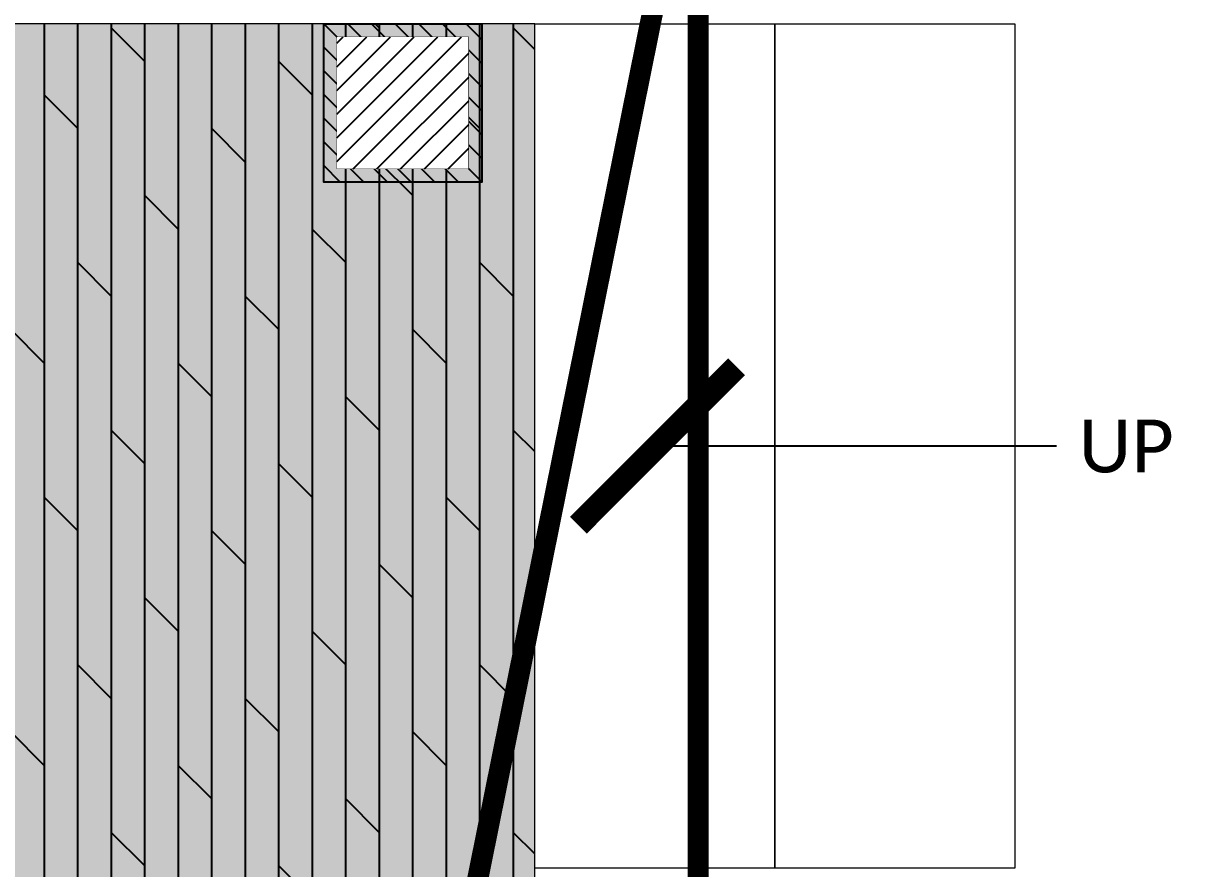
# Model space of a CAD drawing. Header units: millimetres. Extents: x -3567 to 83618, y -21481 to 19784.
# Drawn here: x 12671 to 14915, y 3145 to 4745 of the extents above; entities that cross this region are included whole.
import ezdxf

# ---------------------------------------------------------------- set-up
doc = ezdxf.new("R2010")
doc.units = ezdxf.units.MM
doc.header["$LTSCALE"] = 150
doc.set_wipeout_variables(frame=1)
doc.linetypes.add('DASHED', pattern=[19.05, 12.7, -6.35])
for name, color, linetype in [('ad-Arrow', 32, 'Continuous'), ('ad-MS Columns', 1, 'Continuous'), ('ad-RCC', 3, 'Continuous'), ('ad-RCC Hatch', 125, 'Continuous'), ('ad-Text main', 7, 'Continuous')]:
    doc.layers.add(name, color=color, linetype=linetype)
doc.layers.add('ad-Secondary Roof', color=6, linetype='Continuous', true_color=0xff00ff)
doc.layers.add('ad-Verandah', color=7, linetype='Continuous', true_color=0xa57c52)
doc.styles.add('6 U T S R N_Corridor-Basement$0$Standard', font='arial.ttf')
doc.styles.get("Standard").update_dxf_attribs({"font": 'calibril.ttf'})
doc.dimstyles.new('A-100-DIM-INT (MM-FT)', dxfattribs={"dimscale": 50, "dimtxt": 2.4, "dimasz": 1, "dimexe": 5, "dimexo": 100, "dimgap": 1, "dimtad": 0, "dimdec": 0, "dimdsep": 46, "dimtxsty": 'Standard', "dimblk": 'ARCHTICK', "dimcen": 0.025, "dimse1": 1, "dimse2": 1, "dimclrd": 256, "dimclre": 256, "dimclrt": 256, "dimazin": 2, "dimtfac": 1, "dimtdec": 0, "dimtix": 1, "dimtmove": 2, "dimatfit": 3, "dimldrblk": 'ARCHTICK', "dimfxl": 1, "dimtolj": 1, "dimtzin": 0, "dimarcsym": 0})

# ---------------------------------------------------------------- blocks, each defined once
blk = doc.blocks.new('1625E_Roof Plan')
at = {"layer": 'ad-Secondary Roof', "linetype": 'DASHED', "ltscale": 2, "const_width": 40}
for points in [[(13950, 5195), (13188.8, 1425), (13950, -2345)], [(12570, 5195), (10022.5, 1425), (12570, -2345), (13950, -2345), (13950, 5195)]]:
    blk.add_lwpolyline(points, close=True, dxfattribs=at)
blk = doc.blocks.new('A$C42b14ea2')
at = {"layer": 'ad-RCC Hatch', "transparency": 33554687}
h = blk.add_hatch(dxfattribs=at)
h.set_pattern_fill('ANSI31', color=256, scale=10)
h.set_pattern_definition([(45, (13250, 8645), (-22.45064, 22.45064), [])])
h.paths.add_polyline_path([(0, 0), (300, 0), (300, 300), (0, 300)])
at = {"layer": 'ad-RCC'}
blk.add_lwpolyline([(0, 0), (300, 0), (300, 300), (0, 300)], close=True, dxfattribs=at)
blk = doc.blocks.new('1625E_Columns')
at = {"layer": 'ad-RCC', "xscale": -1, "rotation": 180}
blk.add_blockref('A$C42b14ea2', (13240, 4745), dxfattribs=at)
blk = doc.blocks.new('zw$B0BD')
blk.add_wipeout([(0, 0), (250, 0), (250, -250), (0, -250)])
at = {"layer": 'ad-MS Columns'}
h = blk.add_hatch(dxfattribs=at)
h.set_pattern_fill('ANSI31', color=256, scale=10)
h.set_pattern_definition([(45, (4e-12, -250), (-22.4506, 22.4506), [])])
h.paths.add_polyline_path([(0, 0), (250, 0), (250, -250), (0, -250)])
at = {"layer": 'ad-MS Columns', "const_width": 1}
blk.add_lwpolyline([(0, 0), (250, 0), (250, -250), (0, -250)], close=True, dxfattribs=at)
blk = doc.blocks.new('zw$BD87')
at = {"layer": 'ad-MS Columns'}
blk.add_blockref('zw$B0BD', (1145, 4720), dxfattribs=at)
blk = doc.blocks.new('_ArchTick')
at = {"color": 0, "linetype": 'ByBlock', "const_width": 0.15}
blk.add_lwpolyline([(-0.5, -0.5), (0.5, 0.5)], dxfattribs=at)
blk = doc.blocks.new('zw$3055')
at = {"layer": 'ad-Verandah', "transparency": 33554559}
h = blk.add_hatch(color=256, dxfattribs=at)
h.dxf.hatch_style = 1
h.paths.add_polyline_path([(13640, -8875), (12120, -8875), (12120, -13620), (6200, -13620), (6200, -15670), (13640, -15670)])
at = {"layer": 'ad-Verandah', "transparency": 33554687}
h = blk.add_hatch(dxfattribs=at)
h.set_pattern_fill('DOLMIT', color=256, scale=10, angle=90)
h.set_pattern_definition([(90, (-1084315.54, 661200.024), (-63.5, 5e-14), []), (135, (-1084315.54, 661200.02), (-126.999913, -126.999913), [89.80256, -179.605122])])
h.paths.add_polyline_path([(13640, -8875), (12120, -8875), (12120, -13620), (6200, -13620), (6200, -15670), (13640, -15670)])
at = {"layer": 'ad-Verandah', "lineweight": 9}
for points in [[(13640, -8875), (12120, -8875), (12120, -13620), (6200, -13620), (6200, -15670), (13640, -15670)], [(14095, -10475), (13640, -10475), (13640, -8875), (14095, -8875)], [(14550, -10475), (14095, -10475), (14095, -8875), (14550, -8875)]]:
    blk.add_lwpolyline(points, close=True, dxfattribs=at)
at = {"layer": 'ad-Text main', "insert": (14761.3, -9675.7, 0), "char_height": 100, "width": 207.6, "attachment_point": 5, "style": '6 U T S R N_Corridor-Basement$0$Standard', "bg_fill": 2}
blk.add_mtext('{\\fCalibri Light|b0|i0|c0|p34;UP}', dxfattribs=at)
at = {"layer": 'ad-Arrow'}
blk.add_leader([(13872.8, -9675), (14629.4, -9675)], dimstyle='A-100-DIM-INT (MM-FT)', override={"dimscale": 1, "dimasz": 300, "dimgap": 50, "dimtad": 0}, dxfattribs=at)
blk = doc.blocks.new('1625_East Villa')
at = {"layer": 'ad-Verandah', "rotation": 360}
blk.add_blockref('zw$3055', (0, 13620), dxfattribs=at)
blk.add_blockref('1625E_Roof Plan', (0, 0))
blk.add_blockref('1625E_Columns', (0, 0))
at = {"layer": 'ad-MS Columns'}
blk.add_blockref('zw$BD87', (12120, 0), dxfattribs=at)

msp = doc.modelspace()

# ---------------------------------------------------------------- block references
msp.add_blockref('1625_East Villa', (0, 0))

doc.saveas('drawing.dxf')
